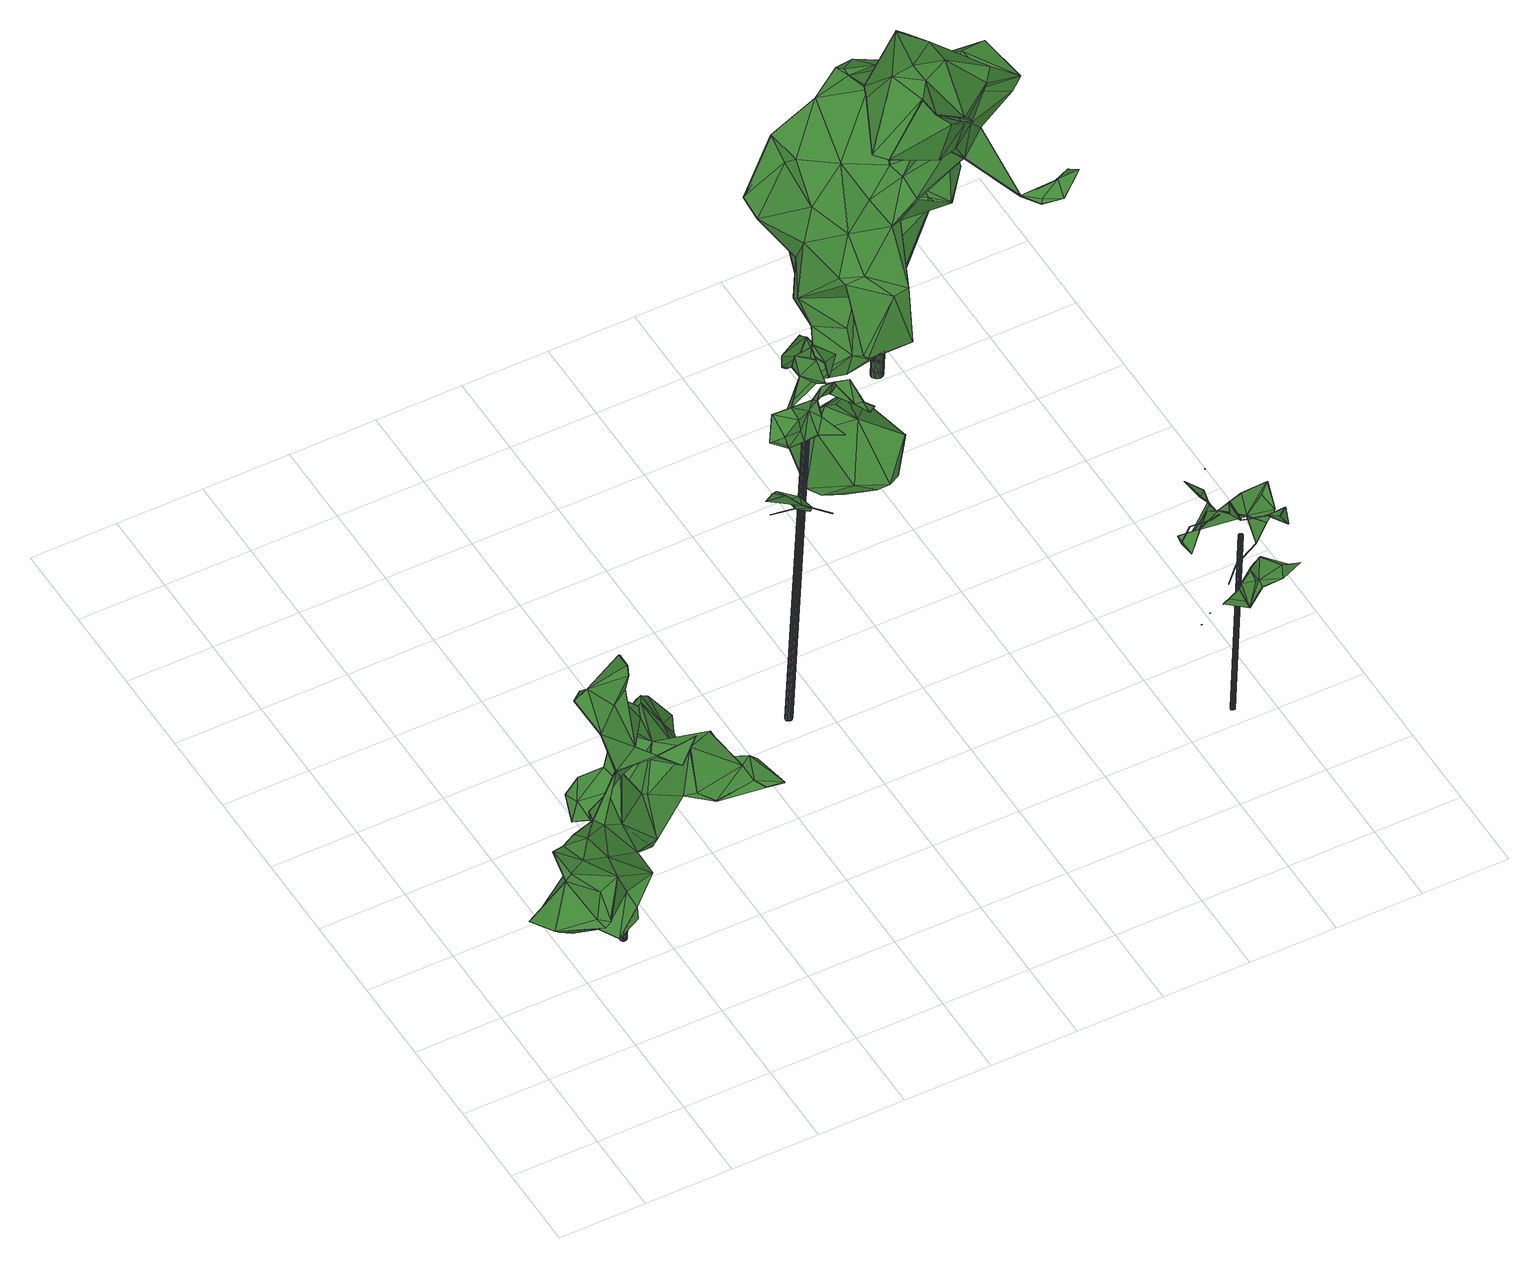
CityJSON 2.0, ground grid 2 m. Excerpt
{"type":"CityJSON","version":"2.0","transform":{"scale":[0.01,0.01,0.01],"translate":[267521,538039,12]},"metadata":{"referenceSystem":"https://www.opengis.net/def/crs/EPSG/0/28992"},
"CityObjects":{
"tree1":{"type":"SolitaryVegetationObject","attributes":{"gtid":485,"crown_width_m":5.02,"crown_median_z":16.1,"crown_r50_m":0.278,"crown_porosity":0.933,"trunk_H_m":3.73,"trunk_DBH_m":0.148,"trunk_radius_m":0.0742,"trunk_base_height_m":12.37,"original_gtid":"549"},"geometry":[{"type":"Solid","lod":"3","boundaries":[[[[0,1,2]],[[3,4,5]],[[6,7,8]],[[9,5,10]],[[11,12,13]],[[14,15,16]],[[17,18,19]],[[6,20,7]],[[21,22,23]],[[2,24,25]],[[26,27,28]],[[29,30,31]],[[32,33,34]],[[35,16,36]],[[21,37,38]],[[0,39,1]],[[40,24,41]],[[11,42,43]],[[44,45,46]],[[47,48,49]],[[50,47,49]],[[9,51,52]],[[53,54,31]],[[55,56,57]],[[58,59,31]],[[60,61,62]],[[63,61,60]],[[35,64,65]],[[16,66,14]],[[41,67,40]],[[68,13,69]],[[4,3,70]],[[71,72,73]],[[74,75,16]],[[76,77,78]],[[1,24,2]],[[55,38,79]],[[80,18,17]],[[81,82,83]],[[84,85,28]],[[86,87,88]],[[89,30,29]],[[80,90,18]],[[48,39,0]],[[91,92,7]],[[77,93,94]],[[95,96,76]],[[5,4,10]],[[52,5,9]],[[6,37,20]],[[41,24,1]],[[97,98,32]],[[73,99,67]],[[100,33,101]],[[102,100,63]],[[103,104,36]],[[73,105,71]],[[67,105,73]],[[106,107,81]],[[9,10,70]],[[78,103,95]],[[108,13,109]],[[110,111,105]],[[71,105,111]],[[109,112,113]],[[62,114,60]],[[71,111,72]],[[4,70,10]],[[115,116,117]],[[118,119,93]],[[120,121,47]],[[122,47,121]],[[74,16,15]],[[3,82,70]],[[123,70,82]],[[124,72,111]],[[68,125,13]],[[36,75,103]],[[126,119,118]],[[126,118,42]],[[127,90,80]],[[89,128,110]],[[127,129,90]],[[61,43,93]],[[61,93,130]],[[63,43,61]],[[97,32,124]],[[81,83,131]],[[132,87,86]],[[93,43,118]],[[95,75,74]],[[11,43,63]],[[59,88,87]],[[12,63,100]],[[12,100,101]],[[123,133,70]],[[2,25,0]],[[54,29,31]],[[134,59,58]],[[74,96,95]],[[135,136,137]],[[83,82,5]],[[3,5,82]],[[129,19,90]],[[81,138,82]],[[139,138,81]],[[67,27,26]],[[32,140,33]],[[79,141,113]],[[26,142,40]],[[102,45,100]],[[143,144,16]],[[145,123,139]],[[146,147,148]],[[90,19,18]],[[92,91,84]],[[100,45,44]],[[137,149,146]],[[137,146,150]],[[148,150,146]],[[151,145,152]],[[142,49,25]],[[50,49,142]],[[69,153,66]],[[5,52,83]],[[154,60,114]],[[46,155,156]],[[46,156,37]],[[79,157,148]],[[79,135,157]],[[118,43,42]],[[111,97,124]],[[84,27,7]],[[28,27,84]],[[101,151,12]],[[109,13,12]],[[109,12,151]],[[23,22,55]],[[128,97,111]],[[128,111,110]],[[140,128,89]],[[72,124,32]],[[69,13,108]],[[122,121,105]],[[151,112,109]],[[150,157,137]],[[152,158,159]],[[120,105,121]],[[92,84,7]],[[155,45,102]],[[119,94,93]],[[40,142,24]],[[154,141,60]],[[160,159,158]],[[160,158,106]],[[44,46,161]],[[128,98,97]],[[140,98,128]],[[0,25,48]],[[21,20,37]],[[91,20,21]],[[108,113,162]],[[46,45,155]],[[63,12,11]],[[7,20,91]],[[115,46,37]],[[6,115,37]],[[93,77,130]],[[78,95,76]],[[9,70,133]],[[88,134,86]],[[163,9,133]],[[163,133,123]],[[164,99,73]],[[164,159,99]],[[148,157,150]],[[106,158,107]],[[76,165,166]],[[81,107,139]],[[167,161,135]],[[131,51,50]],[[156,168,37]],[[32,98,140]],[[115,161,46]],[[169,101,33]],[[169,33,140]],[[108,109,113]],[[26,28,159]],[[85,159,28]],[[32,164,72]],[[72,164,73]],[[67,122,105]],[[41,1,122]],[[41,122,67]],[[53,31,132]],[[58,53,132]],[[120,54,53]],[[122,1,39]],[[39,48,122]],[[135,79,167]],[[99,27,67]],[[135,137,157]],[[159,117,116]],[[112,161,167]],[[44,161,112]],[[131,106,81]],[[131,160,106]],[[40,67,26]],[[62,74,114]],[[65,170,143]],[[131,83,52]],[[14,66,153]],[[24,142,25]],[[95,103,75]],[[52,51,131]],[[134,88,59]],[[89,169,140]],[[110,120,30]],[[89,110,30]],[[132,31,87]],[[38,168,79]],[[114,15,14]],[[65,143,35]],[[79,171,167]],[[114,74,15]],[[162,154,172]],[[114,172,154]],[[143,170,144]],[[173,29,54]],[[114,14,172]],[[31,59,87]],[[132,86,134]],[[132,134,58]],[[174,64,104]],[[174,130,64]],[[120,58,31]],[[120,53,58]],[[80,17,57]],[[112,151,44]],[[56,80,57]],[[172,14,153]],[[172,153,162]],[[145,169,89]],[[145,89,29]],[[159,85,117]],[[175,117,85]],[[105,120,110]],[[159,116,99]],[[6,116,115]],[[175,85,84]],[[154,162,141]],[[32,34,164]],[[159,44,152]],[[152,44,151]],[[164,44,159]],[[100,34,33]],[[145,176,169]],[[164,34,100]],[[100,44,164]],[[26,177,142]],[[126,94,119]],[[103,78,130]],[[61,130,78]],[[142,177,50]],[[131,50,177]],[[131,177,160]],[[160,177,159]],[[26,159,177]],[[11,125,42]],[[13,125,11]],[[68,126,125]],[[69,170,165]],[[69,165,68]],[[42,125,126]],[[56,136,115]],[[135,115,136]],[[60,141,63]],[[162,113,141]],[[173,47,50]],[[102,63,141]],[[19,129,23]],[[129,127,23]],[[158,152,145]],[[158,145,139]],[[9,163,51]],[[178,51,163]],[[145,29,179]],[[29,173,179]],[[120,47,173]],[[54,120,173]],[[48,47,122]],[[36,16,75]],[[174,104,103]],[[174,103,130]],[[141,79,168]],[[66,144,69]],[[113,112,171]],[[112,167,171]],[[136,147,137]],[[113,171,79]],[[158,139,107]],[[151,176,145]],[[151,101,176]],[[101,169,176]],[[135,161,115]],[[99,116,8]],[[21,23,91]],[[91,23,127]],[[148,56,79]],[[79,56,55]],[[38,37,168]],[[127,80,180]],[[175,180,117]],[[36,104,35]],[[64,35,104]],[[155,141,168]],[[155,102,141]],[[156,155,168]],[[23,17,19]],[[25,49,48]],[[55,22,38]],[[21,38,22]],[[6,8,116]],[[173,50,179]],[[51,179,50]],[[130,77,64]],[[166,165,170]],[[68,165,76]],[[65,166,170]],[[77,166,64]],[[166,77,76]],[[94,126,68]],[[64,166,65]],[[117,180,56]],[[80,56,180]],[[77,94,61]],[[77,61,78]],[[61,94,68]],[[56,115,117]],[[123,178,163]],[[82,138,123]],[[123,138,139]],[[123,145,178]],[[145,179,178]],[[120,31,30]],[[61,96,62]],[[51,178,179]],[[35,143,16]],[[74,62,96]],[[84,180,175]],[[91,180,84]],[[127,180,91]],[[27,8,7]],[[27,99,8]],[[23,57,17]],[[55,57,23]],[[108,153,69]],[[162,153,108]],[[69,144,170]],[[137,147,149]],[[146,149,147]],[[16,144,66]],[[56,148,147]],[[56,147,136]],[[68,76,96]],[[68,96,61]],[[181,182,183]],[[181,183,184]],[[184,183,185]],[[184,185,186]],[[183,182,187]],[[183,187,185]],[[185,187,188]],[[185,188,186]],[[187,182,189]],[[187,189,188]],[[188,189,190]],[[188,190,186]],[[189,182,191]],[[189,191,190]],[[190,191,192]],[[190,192,186]],[[191,182,193]],[[191,193,192]],[[192,193,194]],[[192,194,186]],[[193,182,195]],[[193,195,194]],[[194,195,196]],[[194,196,186]],[[195,182,197]],[[195,197,196]],[[196,197,198]],[[196,198,186]],[[197,182,199]],[[197,199,198]],[[198,199,200]],[[198,200,186]],[[199,182,201]],[[199,201,200]],[[200,201,202]],[[200,202,186]],[[201,182,203]],[[201,203,202]],[[202,203,204]],[[202,204,186]],[[203,182,205]],[[203,205,204]],[[204,205,206]],[[204,206,186]],[[205,182,207]],[[205,207,206]],[[206,207,208]],[[206,208,186]],[[207,182,209]],[[207,209,208]],[[208,209,210]],[[208,210,186]],[[209,182,211]],[[209,211,210]],[[210,211,212]],[[210,212,186]],[[211,182,213]],[[211,213,212]],[[212,213,214]],[[212,214,186]],[[213,182,215]],[[213,215,214]],[[214,215,216]],[[214,216,186]],[[215,182,217]],[[215,217,216]],[[216,217,218]],[[216,218,186]],[[217,182,219]],[[217,219,218]],[[218,219,220]],[[218,220,186]],[[219,182,221]],[[219,221,220]],[[220,221,222]],[[220,222,186]],[[221,182,223]],[[221,223,222]],[[222,223,224]],[[222,224,186]],[[223,182,225]],[[223,225,224]],[[224,225,226]],[[224,226,186]],[[225,182,227]],[[225,227,226]],[[226,227,228]],[[226,228,186]],[[227,182,229]],[[227,229,228]],[[228,229,230]],[[228,230,186]],[[229,182,181]],[[229,181,230]],[[230,181,184]],[[230,184,186]]]]}]},
"tree2":{"type":"SolitaryVegetationObject","attributes":{"gtid":358,"crown_width_m":2.96,"crown_median_z":22.52,"crown_r50_m":0.171,"crown_porosity":0.969,"trunk_H_m":9.19,"trunk_DBH_m":0.156,"trunk_radius_m":0.078,"trunk_base_height_m":13.33,"original_gtid":"399"},"geometry":[{"type":"Solid","lod":"3","boundaries":[[[[231,232,233]],[[231,234,232]],[[235,236,237]],[[237,238,239]],[[240,241,242]],[[243,244,245]],[[246,247,248]],[[249,243,245]],[[250,251,252]],[[253,252,251]],[[253,251,250]],[[254,255,256]],[[257,258,259]],[[260,261,262]],[[248,263,244]],[[264,265,266]],[[249,245,267]],[[268,231,233]],[[269,270,253]],[[269,253,250]],[[271,258,272]],[[273,246,244]],[[238,242,274]],[[259,275,257]],[[276,277,278]],[[276,278,259]],[[279,270,272]],[[235,280,281]],[[247,282,283]],[[236,284,242]],[[236,242,237]],[[285,286,247]],[[287,288,289]],[[290,288,287]],[[283,282,291]],[[246,291,282]],[[290,287,292]],[[293,290,292]],[[242,294,274]],[[295,296,297]],[[268,233,298]],[[290,299,288]],[[300,301,302]],[[291,261,283]],[[303,302,304]],[[305,304,302]],[[302,306,305]],[[277,262,307]],[[258,271,276]],[[276,259,258]],[[267,308,249]],[[252,309,250]],[[310,311,268]],[[232,312,313]],[[296,314,297]],[[303,297,315]],[[295,297,303]],[[233,232,266]],[[316,254,317]],[[312,318,319]],[[239,288,237]],[[320,237,288]],[[321,259,278]],[[321,278,252]],[[286,285,322]],[[296,295,304]],[[303,304,295]],[[277,309,252]],[[236,323,284]],[[254,316,255]],[[256,317,254]],[[259,321,275]],[[324,275,321]],[[268,311,231]],[[231,311,234]],[[325,260,277]],[[325,277,276]],[[326,309,327]],[[328,265,329]],[[330,331,332]],[[291,331,330]],[[273,331,291]],[[332,331,273]],[[322,332,286]],[[309,333,250]],[[280,320,299]],[[286,248,247]],[[299,320,288]],[[280,255,316]],[[280,316,281]],[[237,320,235]],[[280,235,320]],[[241,292,294]],[[237,242,238]],[[243,334,273]],[[257,301,258]],[[240,335,336]],[[311,337,234]],[[241,240,336]],[[336,280,299]],[[234,337,338]],[[336,293,241]],[[336,299,293]],[[339,340,310]],[[293,292,241]],[[308,334,249]],[[341,312,319]],[[240,242,323]],[[279,342,304]],[[271,325,276]],[[289,274,287]],[[341,319,327]],[[326,327,319]],[[249,334,243]],[[247,333,330]],[[247,330,343]],[[289,288,239]],[[274,294,287]],[[308,263,273]],[[332,273,263]],[[299,290,293]],[[283,333,247]],[[239,274,289]],[[239,238,274]],[[247,246,282]],[[271,269,325]],[[337,311,344]],[[337,344,345]],[[272,301,300]],[[327,309,277]],[[335,240,281]],[[281,240,235]],[[316,335,281]],[[336,335,316]],[[316,317,336]],[[346,265,343]],[[284,323,242]],[[305,306,275]],[[291,246,273]],[[268,339,310]],[[311,340,344]],[[347,348,324]],[[279,324,348]],[[279,348,270]],[[280,317,255]],[[341,349,312]],[[258,301,272]],[[308,273,334]],[[235,323,236]],[[240,323,235]],[[275,350,305]],[[310,340,311]],[[268,298,339]],[[277,252,278]],[[257,306,302]],[[233,329,298]],[[326,319,351]],[[327,307,264]],[[346,343,330]],[[304,350,279]],[[279,350,324]],[[255,317,256]],[[339,344,340]],[[298,344,339]],[[305,350,304]],[[324,350,275]],[[257,275,306]],[[279,272,342]],[[333,262,261]],[[241,294,242]],[[294,292,287]],[[234,338,232]],[[343,285,247]],[[326,337,343]],[[345,343,337]],[[285,343,345]],[[345,322,285]],[[336,317,280]],[[327,277,307]],[[307,309,326]],[[352,315,314]],[[297,314,315]],[[269,271,272]],[[250,325,269]],[[346,322,298]],[[353,322,346]],[[272,300,342]],[[298,329,346]],[[273,244,243]],[[321,252,347]],[[321,347,324]],[[266,349,264]],[[327,264,349]],[[272,270,269]],[[327,349,341]],[[246,248,244]],[[267,244,308]],[[267,245,244]],[[315,352,303]],[[303,352,302]],[[283,261,260]],[[260,262,277]],[[337,326,351]],[[337,351,338]],[[266,313,312]],[[232,313,266]],[[326,343,307]],[[330,333,291]],[[291,333,261]],[[286,332,263]],[[286,263,248]],[[351,318,338]],[[232,318,312]],[[338,318,232]],[[351,319,318]],[[298,322,344]],[[344,322,345]],[[302,301,257]],[[330,332,346]],[[353,332,322]],[[346,332,353]],[[329,265,346]],[[270,348,253]],[[314,300,302]],[[314,342,300]],[[314,302,352]],[[342,314,304]],[[304,314,296]],[[347,253,348]],[[252,253,347]],[[328,233,266]],[[312,349,266]],[[328,329,233]],[[308,244,263]],[[250,333,354]],[[250,354,325]],[[260,325,354]],[[283,354,333]],[[283,260,354]],[[328,266,265]],[[333,309,262]],[[307,262,309]],[[307,265,264]],[[343,265,307]],[[355,356,357]],[[355,357,358]],[[358,357,359]],[[358,359,360]],[[357,356,361]],[[357,361,359]],[[359,361,362]],[[359,362,360]],[[361,356,363]],[[361,363,362]],[[362,363,364]],[[362,364,360]],[[363,356,365]],[[363,365,364]],[[364,365,366]],[[364,366,360]],[[365,356,367]],[[365,367,366]],[[366,367,368]],[[366,368,360]],[[367,356,369]],[[367,369,368]],[[368,369,370]],[[368,370,360]],[[369,356,371]],[[369,371,370]],[[370,371,372]],[[370,372,360]],[[371,356,373]],[[371,373,372]],[[372,373,374]],[[372,374,360]],[[373,356,375]],[[373,375,374]],[[374,375,376]],[[374,376,360]],[[375,356,377]],[[375,377,376]],[[376,377,378]],[[376,378,360]],[[377,356,379]],[[377,379,378]],[[378,379,380]],[[378,380,360]],[[379,356,381]],[[379,381,380]],[[380,381,382]],[[380,382,360]],[[381,356,383]],[[381,383,382]],[[382,383,384]],[[382,384,360]],[[383,356,385]],[[383,385,384]],[[384,385,386]],[[384,386,360]],[[385,356,387]],[[385,387,386]],[[386,387,388]],[[386,388,360]],[[387,356,389]],[[387,389,388]],[[388,389,390]],[[388,390,360]],[[389,356,391]],[[389,391,390]],[[390,391,392]],[[390,392,360]],[[391,356,393]],[[391,393,392]],[[392,393,394]],[[392,394,360]],[[393,356,395]],[[393,395,394]],[[394,395,396]],[[394,396,360]],[[395,356,397]],[[395,397,396]],[[396,397,398]],[[396,398,360]],[[397,356,399]],[[397,399,398]],[[398,399,400]],[[398,400,360]],[[399,356,401]],[[399,401,400]],[[400,401,402]],[[400,402,360]],[[401,356,403]],[[401,403,402]],[[402,403,404]],[[402,404,360]],[[403,356,355]],[[403,355,404]],[[404,355,358]],[[404,358,360]]]]}]},
"tree3":{"type":"SolitaryVegetationObject","attributes":{"gtid":441,"crown_width_m":2.96,"crown_median_z":19.5,"crown_r50_m":0.177,"crown_porosity":0.921,"trunk_H_m":5.14,"trunk_DBH_m":0.104,"trunk_radius_m":0.052,"trunk_base_height_m":14.36,"original_gtid":"500"},"geometry":[{"type":"Solid","lod":"3","boundaries":[[[[405,406,407]],[[408,409,410]],[[411,408,410]],[[412,413,414]],[[415,416,417]],[[418,419,420]],[[418,420,409]],[[421,422,423]],[[424,414,413]],[[425,426,427]],[[428,429,430]],[[431,432,433]],[[434,433,432]],[[407,410,409]],[[435,412,436]],[[437,427,426]],[[417,416,438]],[[439,440,441]],[[442,443,444]],[[405,445,446]],[[441,447,448]],[[425,448,447]],[[449,436,450]],[[437,451,427]],[[452,453,420]],[[454,455,456]],[[446,406,405]],[[406,411,410]],[[457,458,459]],[[460,461,456]],[[462,463,464]],[[465,466,467]],[[468,469,470]],[[446,411,406]],[[471,452,420]],[[446,445,453]],[[423,472,473]],[[474,475,458]],[[476,477,478]],[[409,453,445]],[[423,473,479]],[[456,455,460]],[[405,407,445]],[[407,409,445]],[[436,412,450]],[[480,426,481]],[[482,483,484]],[[485,484,483]],[[486,477,465]],[[459,458,475]],[[479,487,423]],[[488,489,490]],[[487,469,423]],[[423,469,421]],[[468,421,469]],[[411,491,477]],[[492,493,494]],[[495,496,497]],[[498,434,490]],[[467,499,465]],[[500,501,502]],[[503,504,505]],[[503,506,504]],[[506,505,504]],[[461,454,456]],[[477,491,452]],[[500,507,470]],[[500,434,507]],[[417,438,508]],[[417,508,415]],[[406,410,407]],[[509,439,496]],[[496,439,497]],[[466,510,444]],[[507,432,431]],[[511,481,512]],[[466,443,467]],[[408,513,409]],[[474,458,457]],[[457,514,474]],[[480,481,511]],[[466,444,443]],[[419,437,515]],[[512,419,515]],[[512,515,511]],[[490,516,498]],[[485,483,482]],[[517,518,500]],[[488,516,489]],[[505,506,503]],[[477,519,465]],[[435,413,412]],[[492,519,477]],[[439,495,497]],[[511,520,480]],[[515,520,511]],[[515,480,520]],[[509,440,439]],[[423,422,472]],[[472,422,421]],[[514,455,459]],[[514,459,475]],[[476,478,463]],[[416,415,464]],[[435,521,494]],[[444,494,521]],[[444,492,494]],[[457,522,460]],[[455,454,522]],[[461,522,454]],[[481,426,495]],[[463,508,476]],[[455,514,460]],[[484,485,482]],[[509,447,440]],[[523,473,472]],[[442,444,521]],[[459,455,522]],[[462,464,415]],[[460,522,461]],[[447,441,440]],[[508,462,415]],[[433,434,431]],[[498,431,434]],[[496,425,509]],[[487,517,469]],[[509,425,447]],[[496,495,425]],[[470,507,498]],[[431,498,507]],[[521,435,424]],[[460,514,457]],[[475,474,514]],[[459,522,457]],[[449,414,436]],[[416,464,463]],[[463,462,508]],[[421,516,488]],[[421,488,472]],[[516,490,489]],[[452,471,477]],[[409,420,453]],[[424,413,513]],[[492,444,510]],[[466,492,510]],[[470,516,468]],[[421,468,516]],[[470,498,516]],[[479,473,523]],[[419,451,437]],[[427,451,481]],[[414,449,524]],[[412,414,524]],[[450,412,524]],[[524,449,450]],[[441,448,495]],[[443,442,499]],[[443,499,467]],[[513,521,424]],[[486,465,499]],[[508,438,476]],[[436,414,424]],[[436,424,435]],[[435,494,413]],[[513,408,486]],[[486,408,477]],[[416,478,438]],[[416,463,478]],[[408,478,477]],[[438,478,408]],[[408,476,438]],[[492,477,471]],[[471,512,492]],[[409,513,418]],[[471,420,512]],[[512,420,419]],[[501,500,518]],[[487,518,517]],[[518,523,501]],[[523,518,487]],[[418,451,419]],[[513,451,418]],[[428,525,429]],[[525,430,429]],[[430,525,428]],[[439,441,495]],[[492,466,519]],[[521,499,442]],[[513,499,521]],[[486,499,513]],[[465,519,466]],[[513,413,493]],[[494,493,413]],[[434,432,507]],[[515,437,426]],[[515,426,480]],[[500,502,434]],[[490,502,501]],[[523,472,488]],[[523,488,490]],[[501,523,490]],[[434,502,490]],[[523,487,479]],[[446,453,411]],[[469,526,470]],[[500,470,526]],[[411,476,408]],[[411,477,476]],[[481,448,427]],[[448,425,427]],[[495,448,481]],[[500,526,517]],[[469,517,526]],[[495,426,425]],[[512,451,492]],[[493,451,513]],[[492,451,493]],[[481,451,512]],[[453,491,411]],[[453,452,491]],[[527,528,529]],[[527,529,530]],[[530,529,531]],[[530,531,532]],[[529,528,533]],[[529,533,531]],[[531,533,534]],[[531,534,532]],[[533,528,535]],[[533,535,534]],[[534,535,536]],[[534,536,532]],[[535,528,537]],[[535,537,536]],[[536,537,538]],[[536,538,532]],[[537,528,539]],[[537,539,538]],[[538,539,540]],[[538,540,532]],[[539,528,541]],[[539,541,540]],[[540,541,542]],[[540,542,532]],[[541,528,543]],[[541,543,542]],[[542,543,544]],[[542,544,532]],[[543,528,545]],[[543,545,544]],[[544,545,546]],[[544,546,532]],[[545,528,547]],[[545,547,546]],[[546,547,548]],[[546,548,532]],[[547,528,549]],[[547,549,548]],[[548,549,550]],[[548,550,532]],[[549,528,551]],[[549,551,550]],[[550,551,552]],[[550,552,532]],[[551,528,553]],[[551,553,552]],[[552,553,554]],[[552,554,532]],[[553,528,555]],[[553,555,554]],[[554,555,556]],[[554,556,532]],[[555,528,557]],[[555,557,556]],[[556,557,558]],[[556,558,532]],[[557,528,559]],[[557,559,558]],[[558,559,560]],[[558,560,532]],[[559,528,561]],[[559,561,560]],[[560,561,562]],[[560,562,532]],[[561,528,563]],[[561,563,562]],[[562,563,564]],[[562,564,532]],[[563,528,565]],[[563,565,564]],[[564,565,566]],[[564,566,532]],[[565,528,567]],[[565,567,566]],[[566,567,568]],[[566,568,532]],[[567,528,569]],[[567,569,568]],[[568,569,570]],[[568,570,532]],[[569,528,571]],[[569,571,570]],[[570,571,572]],[[570,572,532]],[[571,528,573]],[[571,573,572]],[[572,573,574]],[[572,574,532]],[[573,528,575]],[[573,575,574]],[[574,575,576]],[[574,576,532]],[[575,528,527]],[[575,527,576]],[[576,527,530]],[[576,530,532]]]]}]},
"tree4":{"type":"SolitaryVegetationObject","attributes":{"gtid":394,"crown_width_m":6.95,"crown_median_z":18.36,"crown_r50_m":0.341,"crown_porosity":0.93,"trunk_H_m":5.46,"trunk_DBH_m":0.277,"trunk_radius_m":0.138,"trunk_base_height_m":12.9,"original_gtid":"441"},"geometry":[{"type":"Solid","lod":"3","boundaries":[[[[577,578,579]],[[580,581,582]],[[581,583,582]],[[584,585,586]],[[587,588,589]],[[590,591,592]],[[593,594,595]],[[596,597,598]],[[599,600,601]],[[602,603,604]],[[602,604,605]],[[595,606,607]],[[608,584,609]],[[610,611,612]],[[613,612,611]],[[614,615,616]],[[617,618,581]],[[599,619,600]],[[620,621,622]],[[623,588,587]],[[624,625,626]],[[627,628,629]],[[591,630,592]],[[631,632,633]],[[634,635,636]],[[637,638,639]],[[640,579,578]],[[641,642,643]],[[644,641,643]],[[637,645,646]],[[631,647,632]],[[637,639,645]],[[648,649,650]],[[608,635,634]],[[651,652,618]],[[653,654,655]],[[656,596,598]],[[626,625,600]],[[601,600,625]],[[657,658,605]],[[659,654,653]],[[660,661,643]],[[662,661,663]],[[664,665,666]],[[660,642,610]],[[667,668,615]],[[667,615,614]],[[630,669,670]],[[630,591,669]],[[671,629,672]],[[592,630,673]],[[634,636,608]],[[585,608,636]],[[659,577,579]],[[674,675,624]],[[676,674,677]],[[678,677,626]],[[620,596,656]],[[679,617,580]],[[676,680,606]],[[681,582,682]],[[617,581,580]],[[683,684,685]],[[651,686,620]],[[620,686,596]],[[686,617,679]],[[686,651,617]],[[679,597,686]],[[670,687,688]],[[689,597,679]],[[689,598,597]],[[596,686,597]],[[690,691,692]],[[652,620,622]],[[618,617,651]],[[579,654,659]],[[682,583,598]],[[693,694,611]],[[681,679,580]],[[689,679,681]],[[620,652,651]],[[695,671,696]],[[672,629,673]],[[673,629,592]],[[674,697,675]],[[688,687,698]],[[684,680,685]],[[588,649,648]],[[580,582,681]],[[699,700,701]],[[695,702,671]],[[689,681,682]],[[689,682,598]],[[616,699,703]],[[616,703,614]],[[583,704,598]],[[704,705,598]],[[706,707,708]],[[709,710,594]],[[635,608,711]],[[712,621,704]],[[585,713,632]],[[585,698,713]],[[713,696,632]],[[632,586,585]],[[647,586,632]],[[652,712,618]],[[711,609,647]],[[713,692,696]],[[714,715,716]],[[714,716,717]],[[658,683,700]],[[698,710,718]],[[614,719,667]],[[720,714,615]],[[715,714,720]],[[692,706,690]],[[721,722,665]],[[718,713,698]],[[662,663,723]],[[724,725,726]],[[714,727,616]],[[714,616,615]],[[728,720,615]],[[638,729,639]],[[627,702,730]],[[731,709,732]],[[708,666,665]],[[697,606,733]],[[734,735,663]],[[595,607,593]],[[625,736,601]],[[675,736,624]],[[713,718,692]],[[737,645,639]],[[664,639,729]],[[738,636,739]],[[706,710,707]],[[639,666,737]],[[664,666,639]],[[734,707,735]],[[688,739,670]],[[738,739,688]],[[625,624,736]],[[620,656,705]],[[662,723,657]],[[657,723,658]],[[683,658,723]],[[683,723,684]],[[662,643,661]],[[704,583,712]],[[598,705,656]],[[620,705,704]],[[704,621,620]],[[711,631,635]],[[740,694,693]],[[701,741,742]],[[701,742,703]],[[715,743,716]],[[725,744,695]],[[725,695,726]],[[695,744,745]],[[715,640,746]],[[745,747,695]],[[659,748,655]],[[655,748,653]],[[583,682,582]],[[643,662,644]],[[577,655,749]],[[590,733,591]],[[591,733,595]],[[670,669,687]],[[629,628,592]],[[750,690,722]],[[690,665,722]],[[709,663,735]],[[712,652,621]],[[652,622,621]],[[585,738,688]],[[707,722,708]],[[729,638,646]],[[638,637,646]],[[685,680,751]],[[737,666,708]],[[579,640,752]],[[725,736,745]],[[744,725,745]],[[724,736,725]],[[619,599,589]],[[619,589,579]],[[753,593,607]],[[715,746,743]],[[726,754,724]],[[673,633,672]],[[613,611,694]],[[636,635,631]],[[673,630,633]],[[724,754,755]],[[589,755,754]],[[749,578,577]],[[746,578,749]],[[727,699,616]],[[610,612,660]],[[756,747,757]],[[660,612,661]],[[758,661,612]],[[759,613,760]],[[603,717,760]],[[603,760,694]],[[589,754,587]],[[737,761,645]],[[605,658,762]],[[640,578,746]],[[763,604,740]],[[764,749,655]],[[624,677,674]],[[626,677,624]],[[716,759,717]],[[692,691,765]],[[692,765,696]],[[742,766,667]],[[767,600,728]],[[647,631,711]],[[633,630,739]],[[633,739,636]],[[749,743,746]],[[717,603,602]],[[695,691,726]],[[696,765,695]],[[691,695,765]],[[619,728,600]],[[613,759,758]],[[716,758,759]],[[694,740,603]],[[698,585,688]],[[608,585,584]],[[609,711,608]],[[583,581,712]],[[614,703,742]],[[648,589,588]],[[618,712,581]],[[669,591,595]],[[687,669,595]],[[672,633,632]],[[767,728,615]],[[671,702,629]],[[729,768,721]],[[700,699,727]],[[717,727,714]],[[657,644,662]],[[605,644,657]],[[742,741,766]],[[720,769,640]],[[631,633,636]],[[643,642,660]],[[696,672,632]],[[696,671,672]],[[628,590,592]],[[641,610,642]],[[647,609,586]],[[609,584,586]],[[594,687,595]],[[587,754,726]],[[675,697,733]],[[585,636,738]],[[770,734,653]],[[760,613,694]],[[723,771,684]],[[677,766,676]],[[579,752,619]],[[759,760,717]],[[757,747,736]],[[757,736,675]],[[772,773,774]],[[623,775,772]],[[772,774,623]],[[607,684,731]],[[736,747,745]],[[690,706,665]],[[600,767,626]],[[690,776,691]],[[668,766,677]],[[668,667,766]],[[734,748,659]],[[659,653,734]],[[629,702,627]],[[716,743,758]],[[641,763,610]],[[648,650,589]],[[777,649,772]],[[588,774,773]],[[727,717,762]],[[602,605,762]],[[726,778,587]],[[700,779,701]],[[726,691,776]],[[718,710,706]],[[761,708,722]],[[748,661,758]],[[627,733,628]],[[757,733,627]],[[663,661,748]],[[663,748,734]],[[750,722,707]],[[761,722,721]],[[655,577,659]],[[668,677,678]],[[646,768,729]],[[601,736,755]],[[601,755,599]],[[680,676,766]],[[628,733,590]],[[708,761,737]],[[605,604,780]],[[763,780,604]],[[733,757,675]],[[646,645,768]],[[607,680,684]],[[606,781,676]],[[697,781,606]],[[697,674,781]],[[733,606,595]],[[676,781,674]],[[683,685,779]],[[683,779,700]],[[782,707,770]],[[623,783,775]],[[756,757,627]],[[769,619,752]],[[769,752,640]],[[606,680,607]],[[764,655,654]],[[685,751,779]],[[729,665,664]],[[721,665,729]],[[728,769,720]],[[687,710,698]],[[668,767,615]],[[668,678,767]],[[678,626,767]],[[602,762,717]],[[734,770,707]],[[599,755,589]],[[775,764,650]],[[623,587,770]],[[782,726,750]],[[782,750,707]],[[720,640,715]],[[775,749,764]],[[700,762,658]],[[761,721,645]],[[645,721,768]],[[719,742,667]],[[614,742,719]],[[777,650,649]],[[641,644,784]],[[613,758,612]],[[610,763,611]],[[693,763,740]],[[611,763,693]],[[605,784,644]],[[775,785,749]],[[727,762,700]],[[653,785,775]],[[650,764,654]],[[589,654,579]],[[654,589,650]],[[603,740,604]],[[627,730,756]],[[753,607,731]],[[670,739,630]],[[777,775,650]],[[593,732,594]],[[753,731,732]],[[753,732,593]],[[594,732,709]],[[735,707,710]],[[735,710,709]],[[750,726,776]],[[750,776,690]],[[692,718,706]],[[594,710,687]],[[706,708,665]],[[777,772,775]],[[588,773,649]],[[587,778,770]],[[782,770,778]],[[663,771,723]],[[703,699,701]],[[680,741,751]],[[766,741,680]],[[736,724,755]],[[743,785,758]],[[749,785,743]],[[748,758,785]],[[748,785,653]],[[726,782,778]],[[730,786,756]],[[784,780,763]],[[784,605,780]],[[784,763,641]],[[588,623,774]],[[619,769,728]],[[701,779,741]],[[751,741,779]],[[772,649,773]],[[653,783,770]],[[770,783,623]],[[775,783,653]],[[731,684,771]],[[709,731,771]],[[709,771,663]],[[756,786,747]],[[747,786,695]],[[695,786,702]],[[702,786,730]],[[787,788,789]],[[787,789,790]],[[790,789,791]],[[790,791,792]],[[789,788,793]],[[789,793,791]],[[791,793,794]],[[791,794,792]],[[793,788,795]],[[793,795,794]],[[794,795,796]],[[794,796,792]],[[795,788,797]],[[795,797,796]],[[796,797,798]],[[796,798,792]],[[797,788,799]],[[797,799,798]],[[798,799,800]],[[798,800,792]],[[799,788,801]],[[799,801,800]],[[800,801,802]],[[800,802,792]],[[801,788,803]],[[801,803,802]],[[802,803,804]],[[802,804,792]],[[803,788,805]],[[803,805,804]],[[804,805,806]],[[804,806,792]],[[805,788,807]],[[805,807,806]],[[806,807,808]],[[806,808,792]],[[807,788,809]],[[807,809,808]],[[808,809,810]],[[808,810,792]],[[809,788,811]],[[809,811,810]],[[810,811,812]],[[810,812,792]],[[811,788,813]],[[811,813,812]],[[812,813,814]],[[812,814,792]],[[813,788,815]],[[813,815,814]],[[814,815,816]],[[814,816,792]],[[815,788,817]],[[815,817,816]],[[816,817,818]],[[816,818,792]],[[817,788,819]],[[817,819,818]],[[818,819,820]],[[818,820,792]],[[819,788,821]],[[819,821,820]],[[820,821,822]],[[820,822,792]],[[821,788,823]],[[821,823,822]],[[822,823,824]],[[822,824,792]],[[823,788,825]],[[823,825,824]],[[824,825,826]],[[824,826,792]],[[825,788,827]],[[825,827,826]],[[826,827,828]],[[826,828,792]],[[827,788,829]],[[827,829,828]],[[828,829,830]],[[828,830,792]],[[829,788,831]],[[829,831,830]],[[830,831,832]],[[830,832,792]],[[831,788,833]],[[831,833,832]],[[832,833,834]],[[832,834,792]],[[833,788,835]],[[833,835,834]],[[834,835,836]],[[834,836,792]],[[835,788,787]],[[835,787,836]],[[836,787,790]],[[836,790,792]]]]}]}
},
"vertices":[
[561,726,348],[552,728,344],[560,727,349],[630,426,369],[664,413,376],[665,414,377],[350,596,571],[339,654,576],[358,628,563],[656,513,358],[664,414,375],[251,324,383],[296,366,398],[282,275,429],[85,336,535],[84,336,533],[75,266,515],[362,519,741],[370,538,750],[369,538,751],[308,627,625],[257,559,685],[258,558,686],[292,567,696],[519,722,423],[561,695,369],[477,674,467],[387,627,478],[396,624,482],[456,567,289],[462,599,279],[468,623,208],[294,557,323],[344,492,332],[334,531,332],[33,234,420],[8,297,405],[303,524,615],[277,483,645],[552,726,343],[486,692,468],[491,721,426],[233,248,344],[175,315,355],[380,498,410],[284,466,488],[323,485,512],[538,643,355],[544,661,357],[545,661,359],[536,623,363],[603,530,375],[657,514,360],[486,646,214],[494,613,218],[278,482,647],[349,470,586],[334,530,660],[476,679,211],[442,712,207],[183,391,451],[173,316,356],[168,324,451],[218,380,372],[46,239,406],[123,185,429],[94,277,518],[434,704,390],[219,271,410],[190,257,480],[630,427,367],[308,635,370],[285,595,347],[353,608,402],[94,299,505],[29,304,405],[115,222,441],[101,279,341],[100,281,341],[289,441,571],[369,547,673],[612,495,378],[614,450,375],[638,514,377],[360,629,564],[382,601,527],[468,712,198],[443,713,205],[443,714,206],[409,567,324],[379,588,732],[309,628,627],[341,653,577],[157,276,326],[157,274,328],[42,267,410],[144,248,466],[269,585,305],[295,558,321],[386,626,477],[293,427,429],[363,423,331],[238,463,460],[29,305,403],[9,296,404],[389,643,321],[549,519,486],[514,536,445],[207,327,466],[297,367,400],[391,634,310],[277,631,339],[293,425,431],[246,414,461],[116,353,517],[357,498,553],[380,600,526],[406,551,571],[193,246,322],[185,239,318],[463,600,280],[502,610,374],[440,700,382],[538,469,334],[267,585,306],[233,252,375],[185,238,319],[347,573,679],[328,558,325],[378,589,732],[100,281,339],[603,531,377],[476,679,209],[615,450,373],[468,712,200],[354,451,568],[355,453,569],[411,383,579],[538,470,336],[503,488,359],[336,524,321],[231,431,468],[514,648,411],[113,203,443],[144,246,468],[476,498,355],[451,400,628],[375,422,590],[374,422,592],[453,401,628],[410,382,581],[376,425,345],[393,497,402],[141,311,503],[157,381,507],[282,466,490],[316,475,515],[373,420,590],[512,534,446],[444,568,467],[551,520,487],[325,483,512],[179,361,504],[612,495,376],[367,548,390],[136,190,436],[125,187,428],[318,473,513],[288,443,571],[346,492,331],[137,188,437],[284,464,489],[118,353,519],[466,587,290],[42,266,408],[411,566,586],[376,427,343],[497,580,427],[538,471,335],[504,490,357],[365,559,639],[332,475,37],[325,475,37],[332,477,37],[346,479,410],[346,481,410],[339,479,410],[331,479,37],[345,482,410],[330,480,37],[344,484,410],[329,481,37],[342,485,410],[327,482,37],[340,486,410],[325,482,37],[338,486,410],[323,482,37],[336,486,410],[321,481,37],[335,485,410],[320,480,37],[333,484,410],[319,479,37],[332,482,410],[318,477,37],[331,481,410],[318,475,37],[331,479,410],[318,473,37],[331,477,410],[319,471,37],[332,475,410],[320,470,37],[333,473,410],[321,469,37],[335,472,410],[323,468,37],[337,471,410],[325,468,37],[339,471,410],[327,468,37],[340,471,410],[329,469,37],[342,472,410],[330,470,37],[344,473,410],[332,471,37],[345,475,410],[332,473,37],[346,477,410],
[844,651,1062],[826,686,1020],[858,661,1052],[843,652,1062],[831,598,923],[852,551,938],[798,583,960],[761,580,1009],[731,609,982],[832,599,923],[809,610,956],[799,583,962],[987,638,1087],[981,651,1109],[989,621,1119],[978,701,1107],[961,725,1110],[970,691,1144],[988,620,1119],[968,827,1077],[964,845,1072],[928,845,1095],[977,865,1077],[776,671,866],[775,670,866],[774,671,866],[942,905,996],[935,874,1032],[919,884,1031],[945,784,1061],[953,762,1077],[944,784,1062],[969,691,1144],[870,725,1044],[871,724,1045],[858,711,996],[988,621,1120],[864,633,1086],[978,865,1075],[985,872,1079],[964,845,1070],[956,877,1050],[967,667,1096],[761,582,1009],[949,938,1000],[927,855,1053],[919,808,1072],[927,856,1054],[986,899,1072],[815,636,895],[835,614,897],[961,724,1109],[954,762,1078],[852,551,939],[913,706,1138],[938,700,1144],[754,625,980],[754,625,978],[730,610,982],[775,647,956],[944,728,1081],[777,646,956],[781,647,946],[790,615,957],[1057,907,979],[1018,879,1000],[1016,860,975],[887,659,1103],[781,646,945],[991,926,1012],[942,905,998],[992,926,1011],[1056,909,979],[1008,915,1025],[998,951,1025],[950,937,999],[869,753,1056],[979,651,1109],[919,808,1074],[904,592,1104],[863,633,1088],[805,728,1009],[835,720,1015],[1016,879,1001],[1015,860,974],[815,637,894],[775,671,867],[835,720,1017],[830,763,1047],[790,615,955],[956,877,1052],[890,681,1131],[853,552,939],[985,900,1072],[968,827,1075],[868,753,1057],[861,759,1045],[853,683,1060],[878,695,1094],[944,729,1082],[961,723,1110],[938,700,1142],[952,762,1078],[986,638,1088],[835,615,898],[815,638,895],[877,695,1095],[852,683,1060],[904,594,1103],[904,593,1105],[830,764,1046],[1007,915,1025],[896,714,1101],[887,659,1105],[889,681,1131],[896,712,1100],[977,866,1076],[984,872,1080],[839,730,1013],[997,950,1025],[870,725,1046],[1016,879,999],[913,706,1136],[945,784,1063],[883,775,133],[875,775,133],[883,777,133],[907,741,1051],[907,743,1051],[899,741,1052],[882,779,133],[906,745,1051],[881,780,133],[905,747,1052],[879,782,133],[904,748,1052],[877,782,133],[902,749,1052],[875,783,133],[900,749,1052],[873,783,133],[898,749,1052],[871,782,133],[896,748,1052],[870,781,133],[894,747,1052],[868,779,133],[893,745,1052],[868,777,133],[892,744,1052],[867,775,133],[892,742,1052],[867,773,133],[892,740,1052],[868,771,133],[892,738,1052],[869,770,133],[894,736,1052],[871,768,133],[895,735,1051],[873,768,133],[897,734,1051],[875,767,133],[899,734,1051],[877,767,133],[901,734,1051],[879,768,133],[903,734,1051],[880,769,133],[905,736,1051],[882,771,133],[906,737,1051],[883,773,133],[907,739,1051],
[1543,341,695],[1569,353,690],[1550,311,688],[1631,351,733],[1577,324,734],[1570,353,691],[1569,353,692],[1628,266,656],[1682,279,682],[1628,267,657],[1618,464,728],[1655,450,697],[1655,450,695],[1615,316,776],[1623,283,793],[1614,316,777],[1635,82,781],[1686,101,784],[1637,91,810],[1682,280,682],[1686,237,798],[1632,251,798],[1632,252,797],[1580,311,921],[1580,310,922],[1581,310,921],[1550,180,661],[1551,181,660],[1550,180,659],[1585,175,690],[1682,279,681],[1628,268,656],[1631,252,798],[1647,415,696],[1711,209,834],[1726,223,767],[1725,224,767],[1733,303,735],[1744,343,773],[1735,295,739],[1550,310,689],[1539,348,713],[1724,223,767],[1686,238,797],[1597,242,638],[1598,242,638],[1624,283,792],[1607,349,750],[1577,325,735],[1463,196,867],[1493,216,882],[1462,197,867],[1540,212,880],[1557,208,891],[1540,211,881],[1493,216,880],[1463,197,866],[1618,462,728],[1637,430,705],[1619,463,728],[1690,359,752],[1742,343,773],[1743,344,773],[1602,111,746],[1603,125,753],[1572,109,704],[1615,317,778],[1668,114,776],[1644,122,782],[1557,209,892],[1557,207,892],[1645,415,697],[1631,352,734],[1646,415,698],[1621,153,788],[1610,261,854],[1633,252,798],[1564,259,556],[1564,258,557],[1563,259,557],[1565,259,557],[1690,358,751],[1620,153,787],[1644,122,780],[1605,125,753],[1613,154,720],[1607,349,749],[1671,298,751],[1671,297,750],[1709,284,725],[1686,239,798],[1695,204,823],[1711,210,835],[1573,109,702],[1725,331,754],[1589,175,705],[1620,187,729],[1614,180,725],[1478,138,673],[1478,139,674],[1477,140,673],[1479,139,673],[1585,176,691],[1636,430,703],[1696,204,822],[1724,331,756],[1611,262,854],[1625,283,794],[1671,298,749],[1540,212,882],[1609,262,854],[1603,111,744],[1613,180,726],[1618,186,730],[1690,357,753],[1610,262,855],[1709,286,725],[1493,215,881],[1622,153,787],[1598,242,639],[1580,309,920],[1611,154,721],[1630,275,236],[1625,275,236],[1630,276,236],[1639,256,750],[1638,258,750],[1633,257,750],[1630,278,236],[1638,259,750],[1629,279,236],[1637,260,750],[1628,279,236],[1636,261,750],[1627,280,236],[1635,262,750],[1625,280,236],[1634,262,750],[1624,280,236],[1632,262,750],[1623,280,236],[1631,261,750],[1622,279,236],[1630,260,750],[1621,278,236],[1629,259,750],[1620,277,236],[1628,258,750],[1620,275,236],[1628,257,750],[1620,274,236],[1628,256,750],[1620,273,236],[1629,254,750],[1621,271,236],[1630,253,750],[1622,271,236],[1631,252,750],[1623,270,236],[1632,252,750],[1625,270,236],[1633,252,750],[1626,270,236],[1634,252,750],[1628,270,236],[1636,252,750],[1629,271,236],[1637,253,750],[1629,272,236],[1638,254,750],[1630,273,236],[1638,255,750],
[1674,1578,501],[1661,1598,483],[1758,1645,513],[1213,1242,238],[1210,1311,335],[1256,1252,249],[1269,1270,302],[1585,1285,1049],[1572,1347,995],[1593,1316,1025],[1710,1683,675],[1703,1710,645],[1758,1695,581],[1606,1640,987],[1505,1592,920],[1604,1638,988],[1656,1644,805],[1634,1499,809],[1542,1573,885],[1283,1085,330],[1263,1104,306],[1311,1103,324],[1772,1770,619],[1685,1815,586],[1762,1811,660],[1333,1578,404],[1348,1531,357],[1348,1529,359],[1326,1548,432],[1545,1729,807],[1572,1698,782],[1559,1286,1065],[1586,1286,1052],[1396,1376,375],[1378,1437,286],[1487,1397,365],[1446,1439,357],[1461,1804,526],[1540,1832,485],[1452,1791,500],[1160,1213,265],[1151,1299,360],[1694,1744,539],[1249,1159,470],[1272,1253,443],[1234,1223,463],[1527,1666,638],[1650,1786,749],[1727,1813,695],[1598,1869,632],[1639,1612,945],[1625,1628,979],[1641,1563,1006],[1529,1518,1002],[1535,1344,1045],[1602,1348,997],[1576,1464,1015],[1525,1308,1075],[1525,1310,1077],[1533,1344,1044],[1889,1428,635],[1876,1365,696],[1829,1343,655],[1657,1646,461],[1389,1387,378],[1394,1376,378],[1454,1375,529],[1375,1436,547],[1845,1410,634],[1886,1430,635],[1594,1318,1028],[1686,1709,536],[1664,1732,533],[1668,1636,499],[1175,1202,432],[1211,1229,464],[1539,1507,592],[1689,1560,521],[1672,1578,503],[1331,1109,427],[1369,1452,555],[1360,1584,544],[1689,1557,520],[1497,1377,375],[1490,1381,531],[1413,1426,562],[1511,1486,605],[1793,1368,649],[1759,1398,650],[1787,1361,644],[1540,1842,593],[1562,1862,612],[1490,1556,924],[1437,1437,893],[1731,1474,970],[1635,1488,1024],[1574,1512,1016],[1584,1782,789],[1626,1725,815],[1536,1767,801],[1558,1811,705],[1572,1867,622],[1180,1183,261],[1486,1763,742],[1240,1198,222],[1283,1246,248],[1393,1609,610],[1472,1630,678],[1406,1698,661],[1222,1125,322],[1521,1447,850],[1464,1414,886],[1240,1195,224],[1722,1497,776],[1804,1513,826],[1671,1445,861],[1329,1452,283],[1369,1473,270],[1827,1520,853],[1711,1452,952],[1600,1716,823],[1567,1391,855],[1346,1788,511],[1326,1715,513],[1323,1768,530],[1695,1490,905],[1384,1791,533],[1312,1236,416],[1333,1111,425],[1666,1464,745],[1665,1466,743],[1758,1398,647],[1559,1529,687],[1626,1462,790],[1560,1299,1063],[1261,1272,425],[1632,1400,921],[1513,1707,428],[1561,1652,330],[1508,1621,389],[1384,1653,355],[1624,1426,828],[1443,1753,573],[1558,1691,447],[1796,1397,649],[1759,1400,648],[1421,1508,608],[1762,1683,746],[1802,1652,810],[1773,1561,766],[1395,1750,475],[1655,1763,543],[1836,1379,676],[1690,1555,815],[1549,1565,693],[1591,1552,705],[1609,1662,862],[1572,1488,651],[1569,1488,653],[1745,1746,745],[1787,1361,642],[1556,1440,989],[1556,1440,992],[1318,1460,295],[1389,1772,675],[1406,1765,644],[1586,1569,369],[1821,1654,835],[1820,1656,837],[1590,1570,368],[1766,1656,834],[1539,1504,592],[1658,1597,484],[1721,1499,774],[1388,1770,677],[1679,1674,502],[1612,1671,733],[1714,1683,676],[1735,1744,696],[1726,1629,820],[1646,1685,826],[1497,1535,455],[1399,1565,367],[1384,1542,341],[1796,1396,646],[1374,1641,444],[1380,1417,358],[1664,1612,500],[1697,1487,904],[1529,1793,704],[1608,1847,594],[1845,1411,637],[1665,1734,530],[1593,1553,702],[1498,1558,623],[1557,1794,560],[1655,1761,545],[1623,1771,688],[1506,1639,560],[1766,1525,785],[1522,1678,482],[1701,1588,800],[1397,1730,629],[1400,1477,372],[1545,1750,808],[1682,1544,790],[1510,1595,641],[1425,1489,440],[1499,1537,456],[1787,1521,827],[1539,1575,90],[1525,1575,90],[1539,1578,90],[1549,1557,636],[1549,1560,636],[1536,1557,636],[1537,1582,90],[1548,1564,636],[1535,1584,90],[1546,1567,636],[1532,1587,90],[1543,1569,636],[1529,1588,90],[1540,1570,637],[1526,1589,90],[1536,1571,637],[1522,1589,90],[1533,1571,637],[1518,1587,90],[1529,1569,637],[1516,1585,90],[1526,1567,637],[1513,1582,90],[1524,1565,637],[1512,1579,90],[1522,1561,637],[1511,1576,90],[1522,1558,636],[1511,1572,90],[1522,1554,636],[1513,1569,90],[1523,1551,636],[1515,1566,90],[1526,1548,636],[1518,1563,90],[1528,1545,636],[1521,1562,90],[1532,1544,636],[1525,1561,89],[1535,1543,636],[1528,1562,89],[1539,1544,636],[1532,1563,89],[1542,1545,636],[1534,1565,89],[1545,1547,636],[1537,1568,89],[1547,1550,636],[1538,1571,90],[1549,1553,636]
]}
